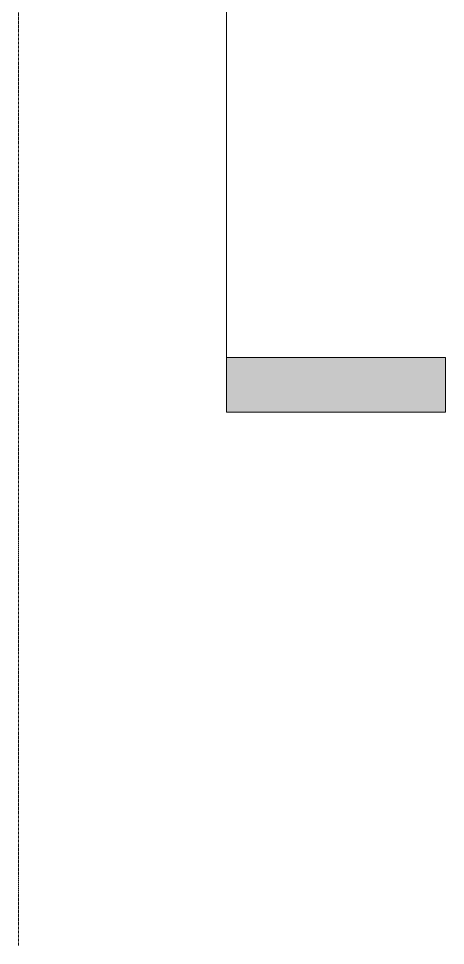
# Model space of a CAD drawing. Header units: inches. Extents: x 20426 to 36845, y -248 to 750.
# Drawn here: x 22543.1 to 22636.6, y -208.7 to -5.3 of the extents above; entities that cross this region are included whole.
import ezdxf

# ---------------------------------------------------------------- set-up
doc = ezdxf.new("R2010")
doc.units = ezdxf.units.IN
doc.header["$MEASUREMENT"] = 0
doc.linetypes.add('Grid Line 1_2_', pattern=[0.875, 0.5, -0.125, 0.125, -0.125])
doc.layers.add('G-ANNO-SYMB', color=111, linetype='Continuous', lineweight=9)
doc.layers.add('S-GRID', color=1, linetype='Continuous', lineweight=9)

# ---------------------------------------------------------------- blocks, each defined once
blk = doc.blocks.new('Section - 3_32_ x 3_8_-18514-Elevation - West')
at = {"layer": 'G-ANNO-SYMB'}
blk.add_hatch(color=256, dxfattribs=at).paths.add_polyline_path([(22320.83, -79.66), (22272.83, -79.66), (22272.83, -91.66), (22320.83, -91.66)], flags=0)
for p, q in [((22272.83, -91.66), (22272.83, -79.66)), ((22272.83, -79.66), (22320.83, -79.66)), ((22320.83, -79.66), (22320.83, -91.66)), ((22320.83, -91.66), (22272.83, -91.66))]:
    blk.add_line(p, q, dxfattribs=at)

msp = doc.modelspace()

# ---------------------------------------------------------------- linework, layer by layer
at = {"layer": 'G-ANNO-SYMB'}
msp.add_line((22588.63029, 545.15708), (22588.63029, -79.66081), dxfattribs=at)
at = {"layer": 'S-GRID', "linetype": 'Grid Line 1_2_'}
msp.add_line((22543.05281, -208.66081), (22543.05281, 674.15708), dxfattribs=at)
msp.add_line((22543.05281, -208.66081), (22543.05281, 674.15708), dxfattribs=at)

# ---------------------------------------------------------------- block references
at = {"layer": 'G-ANNO-SYMB'}
msp.add_blockref('Section - 3_32_ x 3_8_-18514-Elevation - West', (315.7972, 0), dxfattribs=at)

doc.saveas('drawing.dxf')
